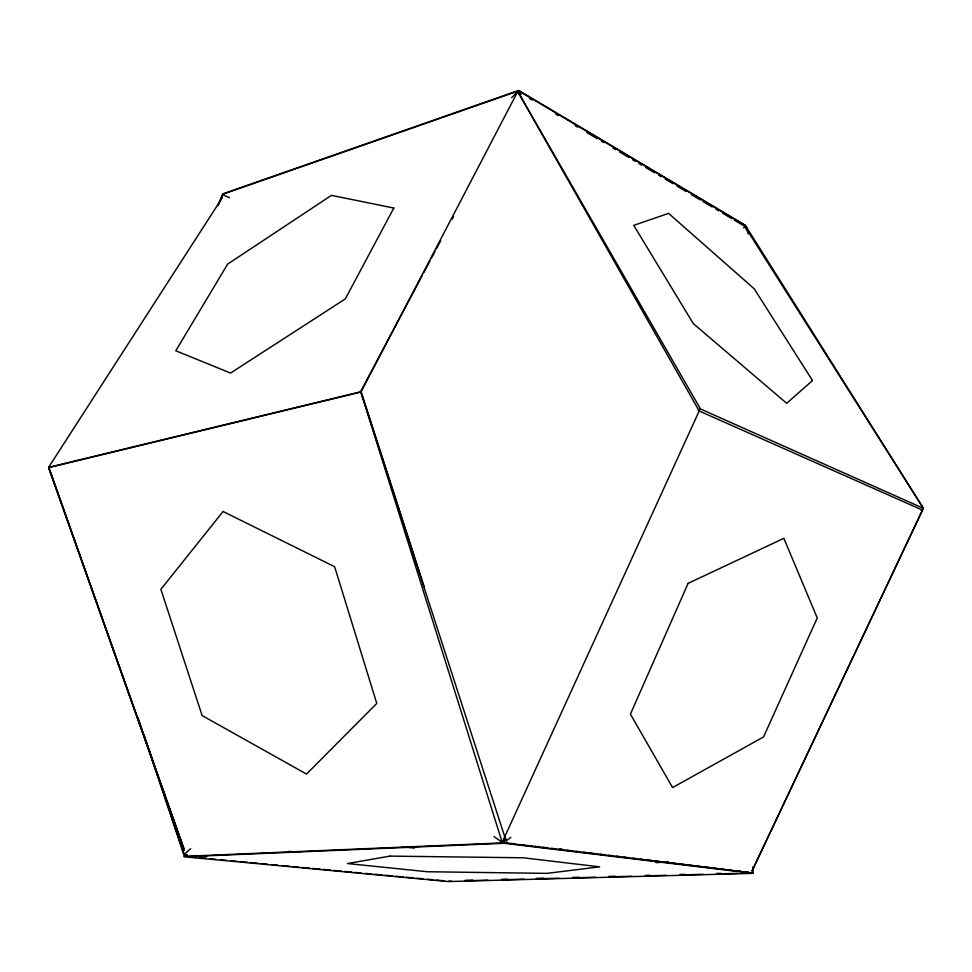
<?xml version="1.0" encoding="UTF-8"?>
<svg xmlns="http://www.w3.org/2000/svg" width="972" height="972" viewBox="0 0 972 972"><rect width="100%" height="100%" fill="white"/><g stroke="black" fill="none" stroke-linecap="round" stroke-linejoin="round"><path stroke-width="1.46" d="M752.948 866.915L753.021 872.953L504.298 842.821L504.371 838.374M518.671 93.762L518.72 90.821L222.88 194.206M184.315 853.465L184.145 856.368L504.298 842.821M217.801 205.736L222.539 194.57M218.603 204.436L222.746 194.655L229.514 197.693M511.588 97.735L517.76 91.502L699.184 410.986L502.184 842.36L494.019 836.528M743.471 227.813L746.168 226.658L923.4 508.332L751.915 871.204L922.44 510.093L699.184 410.986M508.186 843.089L502.184 842.36L360.916 392.117L517.76 91.502L700.472 408.957L923.4 508.332L921.043 510.166M422.273 275.44L360.503 391.85L48.6 467.362L183.987 848.921L48.952 467.544M423.695 272.768L430.086 260.727M431.495 258.042L435.055 251.359M436.477 248.686L440.729 240.655M452.089 219.247L453.511 216.562M48.6 467.362L222.236 197.814M698.285 410.84L700.472 408.957M144.099 734.844L184.085 854.388L190.67 848.702M510.786 837.281L506.363 840.816L504.966 836.491M222.904 193.865L518.732 90.432L745.646 225.443M558.888 849.394L561.816 848.969M655.821 862.358L660.377 862.2M664.921 862.055L667.958 861.957M656.003 862.577L660.559 862.419M665.103 862.273L668.141 862.176M465.151 880.34L472.72 880.134M501.503 879.344L507.554 879.174M536.325 878.396L543.907 878.178M572.678 877.4L578.741 877.23M609.019 876.404L615.082 876.234M645.372 875.408L649.916 875.286M680.206 874.46L684.75 874.338M716.546 873.464L721.09 873.342M743.811 872.722L748.355 872.601M448.578 881.215L451.603 881.13M465.236 880.766L487.956 880.146M501.588 879.782L524.309 879.162M536.423 878.834L559.143 878.214M572.775 877.85L595.496 877.23M609.128 876.853L631.849 876.246M645.481 875.869L666.683 875.298M680.315 874.922L703.035 874.302M716.668 873.937L737.87 873.366M188.677 856.794L196.235 857.498M199.26 857.79L205.299 858.361M209.831 858.786L215.881 859.345M220.413 859.77L226.452 860.342M230.984 860.767L237.034 861.338M240.06 861.617L247.605 862.334M250.63 862.614L258.188 863.33M261.213 863.61L267.251 864.181M271.783 864.606L277.834 865.177M282.366 865.602L289.923 866.307M292.937 866.587L298.987 867.158M302.013 867.449L309.558 868.154M312.583 868.433L320.14 869.15M323.166 869.43L330.711 870.147M333.736 870.426L341.293 871.131M344.319 871.422L351.876 872.127M354.889 872.419L360.94 872.978M365.472 873.403L371.511 873.974M374.536 874.265L382.093 874.97M385.119 875.25L392.664 875.966M395.689 876.246L403.246 876.963M406.272 877.242L413.829 877.947M416.842 878.238L422.893 878.797M427.425 879.235L433.463 879.794M436.489 880.085L444.046 880.79M184.085 854.388L187.086 854.667M196.113 855.53L206.647 856.526M186.843 854.886L183.83 854.595L138.073 717.773M195.87 855.737L206.392 856.745M288.842 851.326L299.4 852.408M402.372 846.721L414.388 848.131M511.187 843.453L515.695 844M520.19 844.547L524.698 845.093M527.699 845.458L532.194 846.005M535.195 846.369L539.703 846.916M542.704 847.28L547.2 847.815M551.707 848.362L556.203 848.908M559.204 849.273L563.711 849.82M566.712 850.184L572.715 850.913M575.716 851.278L580.211 851.824M583.212 852.189L596.723 853.829M599.724 854.194L604.22 854.74M608.727 855.287L611.728 855.639M616.224 856.186L620.731 856.733M623.732 857.097L628.228 857.644M632.736 858.191L635.737 858.555M640.232 859.102L643.233 859.467M647.741 860.013L652.236 860.56M655.237 860.925L659.745 861.471M664.241 862.018L668.748 862.565M671.749 862.929L676.245 863.464M679.246 863.829L685.248 864.558M688.249 864.922L692.757 865.469M695.758 865.833L700.253 866.38M704.761 866.927L709.256 867.474M712.257 867.838L716.765 868.385M721.26 868.932L724.262 869.296M728.769 869.843L731.77 870.207M736.266 870.754L740.773 871.289M743.774 871.653L748.27 872.2M518.72 90.821L745.646 225.783L745.682 228.748M529.497 98.476L532.109 100.019M555.595 113.967L558.207 115.522M575.157 125.595L577.769 127.15M586.906 132.569L597.343 138.765M601.255 141.098L603.855 142.641M612.992 148.072L615.604 149.615M619.516 151.936L628.641 157.367M632.565 159.687L635.166 161.243M639.078 163.563L641.69 165.119M645.602 167.439L654.739 172.858M658.652 175.191L661.264 176.734M665.176 179.067L673.001 183.708M676.913 186.029L686.05 191.46M691.262 194.558L700.399 199.977M702.999 201.532L712.136 206.951M716.048 209.284L718.66 210.827M722.573 213.16L731.709 218.579M734.31 220.134L744.746 226.33M519.546 92.121L521.211 94.6M745.56 227.606L923.4 508.332M184.23 850.524L48.636 467.666L361.207 391.995L424.217 586.821M360.916 392.117L506.108 841.023M746.326 226.585L747.152 229.501M746.168 226.658L748.233 233.936M688.115 583.358L630.427 714.128L672.588 787.563L763.542 736.946L817.245 617.949L783.857 538.33L688.115 583.358M393.818 208.044L345.303 298.914L230.558 373.066L175.786 350.771L227.667 264.092L331.464 195.36L393.818 208.044M223.074 511.491L160.878 589.324L202.115 715.562L306.52 774.064L376.772 703.424L334.635 566.725L223.074 511.491M812.519 380.538L786.676 403.307L693.291 323.591L633.744 225.346L668.615 213.378L754.223 288.805L812.519 380.538M390.027 856.113L347.466 863.537L427.267 871.738L546.896 873.366L599.651 866.842L523.313 857.79L390.027 856.113M504.286 843.295L184.121 856.782L448.566 881.568L753.021 873.354L504.286 843.295"/></g></svg>
